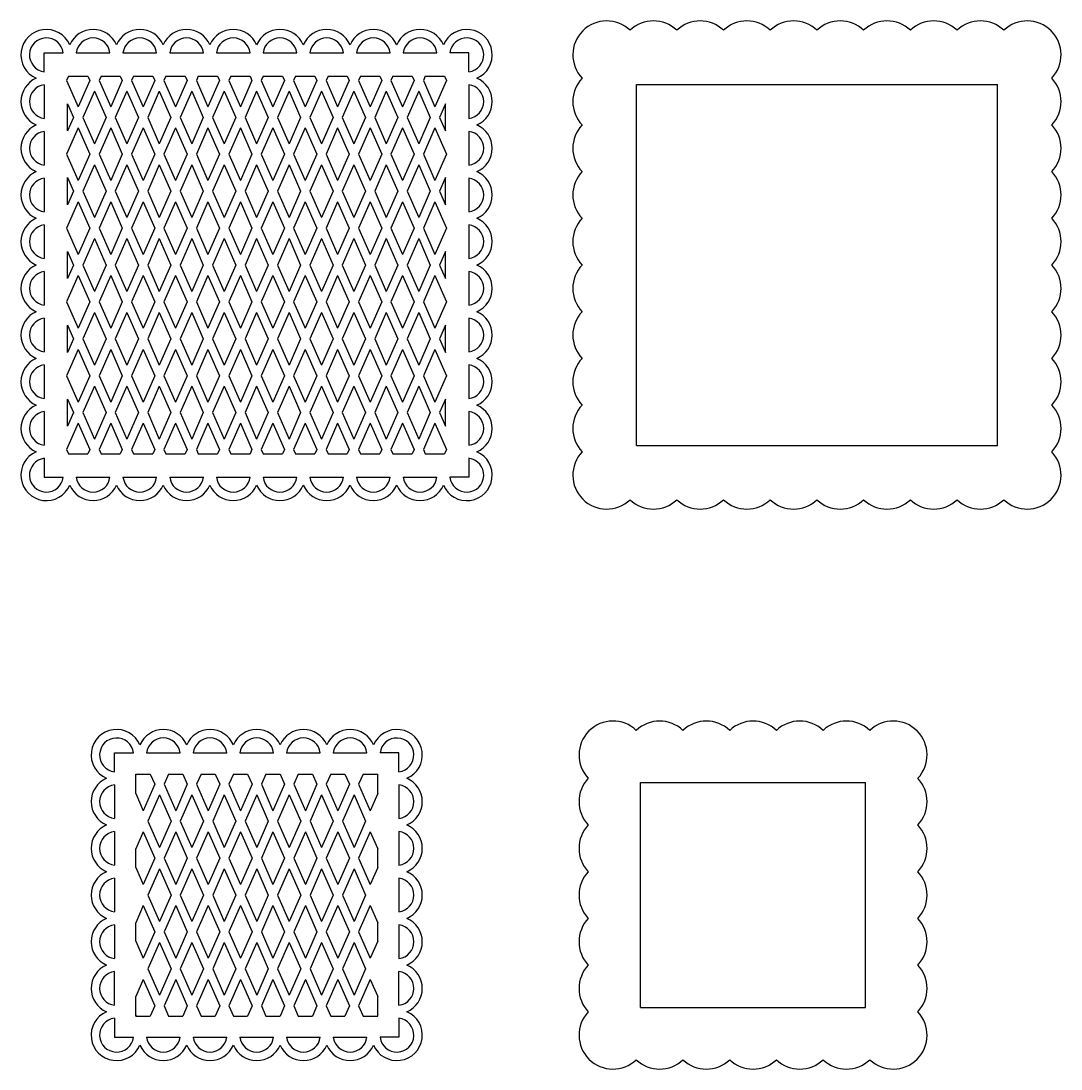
# Model space of a CAD drawing. Extents: x -369 to 169, y -49 to 198.
# Drawn here: x -76.5 to 168.7, y -49.5 to 197.7 of the extents above; entities that cross this region are included whole.
import ezdxf

# ---------------------------------------------------------------- set-up
doc = ezdxf.new("R2010")
doc.units = 0
doc.layers.get('0').update_dxf_attribs({"linetype": 'CONTINUOUS'})

msp = doc.modelspace()

# ---------------------------------------------------------------- linework, layer by layer
for p, q in [((-71.042942, 190.213926), (-66.574316, 190.213926)), ((-71.042942, 185.745299), (-71.042942, 190.213926)), ((-63.499905, 190.213926), (-55.562651, 190.213926)), ((-52.488241, 190.213926), (-44.550987, 190.213926)), ((-41.476576, 190.213926), (-33.539322, 190.213926)), ((-30.464912, 190.213926), (-22.527658, 190.213926)), ((-19.453248, 190.213926), (-11.515994, 190.213926)), ((-8.441583, 190.213926), (-0.504329, 190.213926)), ((2.570081, 190.213926), (10.507335, 190.213926)), ((13.581746, 190.213926), (21.518999, 190.213926)), ((29.062037, 190.213926), (24.59341, 190.213926)), ((29.062037, 185.745299), (29.062037, 190.213926)), ((-65.317187, 184.713926), (-65.770104, 183.682626)), ((-65.770104, 183.682626), (-63.039637, 177.465313)), ((-65.317187, 184.713926), (-60.762088, 184.713926)), ((-60.309171, 183.682626), (-63.039637, 177.465313)), ((-60.762088, 184.713926), (-60.309171, 183.682626)), ((-57.67188, 184.713926), (-58.124798, 183.682626)), ((-58.124798, 183.682626), (-55.394331, 177.465313)), ((-57.67188, 184.713926), (-53.116782, 184.713926)), ((-52.663864, 183.682626), (-55.394331, 177.465313)), ((-53.116782, 184.713926), (-52.663864, 183.682626)), ((-50.026574, 184.713926), (-50.479491, 183.682626)), ((-50.479491, 183.682626), (-47.749025, 177.465313)), ((-50.026574, 184.713926), (-45.471476, 184.713926)), ((-45.018558, 183.682626), (-47.749025, 177.465313)), ((-45.471476, 184.713926), (-45.018558, 183.682626)), ((-42.381268, 184.713926), (-42.834185, 183.682626)), ((-42.834185, 183.682626), (-40.103718, 177.465313)), ((-42.381268, 184.713926), (-37.826169, 184.713926)), ((-37.373252, 183.682626), (-40.103718, 177.465313)), ((-37.826169, 184.713926), (-37.373252, 183.682626)), ((-34.735961, 184.713926), (-35.188879, 183.682626)), ((-35.188879, 183.682626), (-32.458412, 177.465313)), ((-34.735961, 184.713926), (-30.180863, 184.713926)), ((-29.727946, 183.682626), (-32.458412, 177.465313)), ((-30.180863, 184.713926), (-29.727946, 183.682626)), ((-27.090655, 184.713926), (-27.543572, 183.682626)), ((-27.543572, 183.682626), (-24.813106, 177.465313)), ((-27.090655, 184.713926), (-22.535557, 184.713926)), ((-22.082639, 183.682626), (-24.813106, 177.465313)), ((-22.535557, 184.713926), (-22.082639, 183.682626)), ((-19.445349, 184.713926), (-19.898266, 183.682626)), ((-19.898266, 183.682626), (-17.1678, 177.465313)), ((-19.445349, 184.713926), (-14.89025, 184.713926)), ((-14.437333, 183.682626), (-17.1678, 177.465313)), ((-14.89025, 184.713926), (-14.437333, 183.682626)), ((-11.800043, 184.713926), (-12.25296, 183.682626)), ((-12.25296, 183.682626), (-9.522493, 177.465313)), ((-11.800043, 184.713926), (-7.244944, 184.713926)), ((-6.792027, 183.682626), (-9.522493, 177.465313)), ((-7.244944, 184.713926), (-6.792027, 183.682626)), ((-4.154736, 184.713926), (-4.607654, 183.682626)), ((-4.607654, 183.682626), (-1.877187, 177.465313)), ((-4.154736, 184.713926), (0.400362, 184.713926)), ((0.853279, 183.682626), (-1.877187, 177.465313)), ((0.400362, 184.713926), (0.853279, 183.682626)), ((3.49057, 184.713926), (3.037653, 183.682626)), ((3.037653, 183.682626), (5.768119, 177.465313)), ((3.49057, 184.713926), (8.045668, 184.713926)), ((8.498586, 183.682626), (5.768119, 177.465313)), ((8.045668, 184.713926), (8.498586, 183.682626)), ((11.135876, 184.713926), (10.682959, 183.682626)), ((10.682959, 183.682626), (13.413425, 177.465313)), ((11.135876, 184.713926), (15.690975, 184.713926)), ((16.143892, 183.682626), (13.413425, 177.465313)), ((15.690975, 184.713926), (16.143892, 183.682626)), ((18.781182, 184.713926), (18.328265, 183.682626)), ((18.328265, 183.682626), (21.058732, 177.465313)), ((18.781182, 184.713926), (23.336281, 184.713926)), ((23.789198, 183.682626), (21.058732, 177.465313)), ((23.336281, 184.713926), (23.789198, 183.682626)), ((-71.042942, 182.670888), (-71.042942, 174.733634)), ((-59.216984, 181.195701), (-61.947451, 174.978388)), ((-59.216984, 181.195701), (-56.486518, 174.978388)), ((-51.571678, 181.195701), (-54.302144, 174.978388)), ((-51.571678, 181.195701), (-48.841211, 174.978388)), ((-43.926372, 181.195701), (-46.656838, 174.978388)), ((-43.926372, 181.195701), (-41.195905, 174.978388)), ((-36.281065, 181.195701), (-39.011532, 174.978388)), ((-36.281065, 181.195701), (-33.550599, 174.978388)), ((-28.635759, 181.195701), (-31.366226, 174.978388)), ((-28.635759, 181.195701), (-25.905293, 174.978388)), ((-20.990453, 181.195701), (-23.720919, 174.978388)), ((-20.990453, 181.195701), (-18.259986, 174.978388)), ((-13.345147, 181.195701), (-16.075613, 174.978388)), ((-13.345147, 181.195701), (-10.61468, 174.978388)), ((-5.69984, 181.195701), (-8.430307, 174.978388)), ((-5.69984, 181.195701), (-2.969374, 174.978388)), ((1.945466, 181.195701), (-0.785001, 174.978388)), ((1.945466, 181.195701), (4.675933, 174.978388)), ((9.590772, 181.195701), (6.860306, 174.978388)), ((9.590772, 181.195701), (12.321239, 174.978388)), ((17.236079, 181.195701), (14.505612, 174.978388)), ((17.236079, 181.195701), (19.966545, 174.978388)), ((29.062037, 182.670888), (29.062037, 174.733634)), ((68.563811, 182.713926), (153.668791, 182.713926)), ((68.563811, 97.608946), (68.563811, 182.713926)), ((153.668791, 97.608946), (153.668791, 182.713926)), ((-65.542942, 178.191526), (-64.131824, 174.978388)), ((-65.542942, 171.76525), (-65.542942, 178.191526)), ((23.562037, 178.191526), (22.150918, 174.978388)), ((23.562037, 171.76525), (23.562037, 178.191526)), ((-64.131824, 174.978388), (-65.542942, 171.76525)), ((-61.947451, 174.978388), (-59.216984, 168.761075)), ((-56.486518, 174.978388), (-59.216984, 168.761075)), ((-54.302144, 174.978388), (-51.571678, 168.761075)), ((-48.841211, 174.978388), (-51.571678, 168.761075)), ((-46.656838, 174.978388), (-43.926372, 168.761075)), ((-41.195905, 174.978388), (-43.926372, 168.761075)), ((-39.011532, 174.978388), (-36.281065, 168.761075)), ((-33.550599, 174.978388), (-36.281065, 168.761075)), ((-31.366226, 174.978388), (-28.635759, 168.761075)), ((-25.905293, 174.978388), (-28.635759, 168.761075)), ((-23.720919, 174.978388), (-20.990453, 168.761075)), ((-18.259986, 174.978388), (-20.990453, 168.761075)), ((-16.075613, 174.978388), (-13.345147, 168.761075)), ((-10.61468, 174.978388), (-13.345147, 168.761075)), ((-8.430307, 174.978388), (-5.69984, 168.761075)), ((-2.969374, 174.978388), (-5.69984, 168.761075)), ((-0.785001, 174.978388), (1.945466, 168.761075)), ((4.675933, 174.978388), (1.945466, 168.761075)), ((6.860306, 174.978388), (9.590772, 168.761075)), ((12.321239, 174.978388), (9.590772, 168.761075)), ((14.505612, 174.978388), (17.236079, 168.761075)), ((19.966545, 174.978388), (17.236079, 168.761075)), ((22.150918, 174.978388), (23.562037, 171.76525)), ((-71.042942, 171.659224), (-71.042942, 163.72197)), ((-63.039637, 172.491463), (-65.770104, 166.27415)), ((-63.039637, 172.491463), (-60.309171, 166.27415)), ((-55.394331, 172.491463), (-58.124798, 166.27415)), ((-55.394331, 172.491463), (-52.663864, 166.27415)), ((-47.749025, 172.491463), (-50.479491, 166.27415)), ((-47.749025, 172.491463), (-45.018558, 166.27415)), ((-40.103718, 172.491463), (-42.834185, 166.27415)), ((-40.103718, 172.491463), (-37.373252, 166.27415)), ((-32.458412, 172.491463), (-35.188879, 166.27415)), ((-32.458412, 172.491463), (-29.727946, 166.27415)), ((-24.813106, 172.491463), (-27.543572, 166.27415)), ((-24.813106, 172.491463), (-22.082639, 166.27415)), ((-17.1678, 172.491463), (-19.898266, 166.27415)), ((-17.1678, 172.491463), (-14.437333, 166.27415)), ((-9.522493, 172.491463), (-12.25296, 166.27415)), ((-9.522493, 172.491463), (-6.792027, 166.27415)), ((-1.877187, 172.491463), (-4.607654, 166.27415)), ((-1.877187, 172.491463), (0.853279, 166.27415)), ((5.768119, 172.491463), (3.037653, 166.27415)), ((5.768119, 172.491463), (8.498586, 166.27415)), ((13.413425, 172.491463), (10.682959, 166.27415)), ((13.413425, 172.491463), (16.143892, 166.27415)), ((21.058732, 172.491463), (18.328265, 166.27415)), ((21.058732, 172.491463), (23.789198, 166.27415)), ((29.062037, 171.659224), (29.062037, 163.72197)), ((-65.770104, 166.27415), (-63.039637, 160.056837)), ((-60.309171, 166.27415), (-63.039637, 160.056837)), ((-58.124798, 166.27415), (-55.394331, 160.056837)), ((-52.663864, 166.27415), (-55.394331, 160.056837)), ((-50.479491, 166.27415), (-47.749025, 160.056837)), ((-45.018558, 166.27415), (-47.749025, 160.056837)), ((-42.834185, 166.27415), (-40.103718, 160.056837)), ((-37.373252, 166.27415), (-40.103718, 160.056837)), ((-35.188879, 166.27415), (-32.458412, 160.056837)), ((-29.727946, 166.27415), (-32.458412, 160.056837)), ((-27.543572, 166.27415), (-24.813106, 160.056837)), ((-22.082639, 166.27415), (-24.813106, 160.056837)), ((-19.898266, 166.27415), (-17.1678, 160.056837)), ((-14.437333, 166.27415), (-17.1678, 160.056837)), ((-12.25296, 166.27415), (-9.522493, 160.056837)), ((-6.792027, 166.27415), (-9.522493, 160.056837)), ((-4.607654, 166.27415), (-1.877187, 160.056837)), ((0.853279, 166.27415), (-1.877187, 160.056837)), ((3.037653, 166.27415), (5.768119, 160.056837)), ((8.498586, 166.27415), (5.768119, 160.056837)), ((10.682959, 166.27415), (13.413425, 160.056837)), ((16.143892, 166.27415), (13.413425, 160.056837)), ((18.328265, 166.27415), (21.058732, 160.056837)), ((23.789198, 166.27415), (21.058732, 160.056837)), ((-59.216984, 163.787225), (-61.947451, 157.569912)), ((-59.216984, 163.787225), (-56.486518, 157.569912)), ((-51.571678, 163.787225), (-54.302144, 157.569912)), ((-51.571678, 163.787225), (-48.841211, 157.569912)), ((-43.926372, 163.787225), (-46.656838, 157.569912)), ((-43.926372, 163.787225), (-41.195905, 157.569912)), ((-36.281065, 163.787225), (-39.011532, 157.569912)), ((-36.281065, 163.787225), (-33.550599, 157.569912)), ((-28.635759, 163.787225), (-31.366226, 157.569912)), ((-28.635759, 163.787225), (-25.905293, 157.569912)), ((-20.990453, 163.787225), (-23.720919, 157.569912)), ((-20.990453, 163.787225), (-18.259986, 157.569912)), ((-13.345147, 163.787225), (-16.075613, 157.569912)), ((-13.345147, 163.787225), (-10.61468, 157.569912)), ((-5.69984, 163.787225), (-8.430307, 157.569912)), ((-5.69984, 163.787225), (-2.969374, 157.569912)), ((1.945466, 163.787225), (-0.785001, 157.569912)), ((1.945466, 163.787225), (4.675933, 157.569912)), ((9.590772, 163.787225), (6.860306, 157.569912)), ((9.590772, 163.787225), (12.321239, 157.569912)), ((17.236079, 163.787225), (14.505612, 157.569912)), ((17.236079, 163.787225), (19.966545, 157.569912)), ((-65.542942, 160.78305), (-64.131824, 157.569912)), ((-65.542942, 154.356774), (-65.542942, 160.78305)), ((23.562037, 160.78305), (22.150918, 157.569912)), ((23.562037, 154.356774), (23.562037, 160.78305)), ((-71.042942, 160.64756), (-71.042942, 152.710306)), ((29.062037, 160.64756), (29.062037, 152.710306)), ((-64.131824, 157.569912), (-65.542942, 154.356774)), ((-61.947451, 157.569912), (-59.216984, 151.352599)), ((-56.486518, 157.569912), (-59.216984, 151.352599)), ((-54.302144, 157.569912), (-51.571678, 151.352599)), ((-48.841211, 157.569912), (-51.571678, 151.352599)), ((-46.656838, 157.569912), (-43.926372, 151.352599)), ((-41.195905, 157.569912), (-43.926372, 151.352599)), ((-39.011532, 157.569912), (-36.281065, 151.352599)), ((-33.550599, 157.569912), (-36.281065, 151.352599)), ((-31.366226, 157.569912), (-28.635759, 151.352599)), ((-25.905293, 157.569912), (-28.635759, 151.352599)), ((-23.720919, 157.569912), (-20.990453, 151.352599)), ((-18.259986, 157.569912), (-20.990453, 151.352599)), ((-16.075613, 157.569912), (-13.345147, 151.352599)), ((-10.61468, 157.569912), (-13.345147, 151.352599)), ((-8.430307, 157.569912), (-5.69984, 151.352599)), ((-2.969374, 157.569912), (-5.69984, 151.352599)), ((-0.785001, 157.569912), (1.945466, 151.352599)), ((4.675933, 157.569912), (1.945466, 151.352599)), ((6.860306, 157.569912), (9.590772, 151.352599)), ((12.321239, 157.569912), (9.590772, 151.352599)), ((14.505612, 157.569912), (17.236079, 151.352599)), ((19.966545, 157.569912), (17.236079, 151.352599)), ((22.150918, 157.569912), (23.562037, 154.356774)), ((-63.039637, 155.082987), (-65.770104, 148.865674)), ((-63.039637, 155.082987), (-60.309171, 148.865674)), ((-55.394331, 155.082987), (-58.124798, 148.865674)), ((-55.394331, 155.082987), (-52.663864, 148.865674)), ((-47.749025, 155.082987), (-50.479491, 148.865674)), ((-47.749025, 155.082987), (-45.018558, 148.865674)), ((-40.103718, 155.082987), (-42.834185, 148.865674)), ((-40.103718, 155.082987), (-37.373252, 148.865674)), ((-32.458412, 155.082987), (-35.188879, 148.865674)), ((-32.458412, 155.082987), (-29.727946, 148.865674)), ((-24.813106, 155.082987), (-27.543572, 148.865674)), ((-24.813106, 155.082987), (-22.082639, 148.865674)), ((-17.1678, 155.082987), (-19.898266, 148.865674)), ((-17.1678, 155.082987), (-14.437333, 148.865674)), ((-9.522493, 155.082987), (-12.25296, 148.865674)), ((-9.522493, 155.082987), (-6.792027, 148.865674)), ((-1.877187, 155.082987), (-4.607654, 148.865674)), ((-1.877187, 155.082987), (0.853279, 148.865674)), ((5.768119, 155.082987), (3.037653, 148.865674)), ((5.768119, 155.082987), (8.498586, 148.865674)), ((13.413425, 155.082987), (10.682959, 148.865674)), ((13.413425, 155.082987), (16.143892, 148.865674)), ((21.058732, 155.082987), (18.328265, 148.865674)), ((21.058732, 155.082987), (23.789198, 148.865674)), ((-71.042942, 149.635895), (-71.042942, 141.698641)), ((-65.770104, 148.865674), (-63.039637, 142.648361)), ((-60.309171, 148.865674), (-63.039637, 142.648361)), ((-58.124798, 148.865674), (-55.394331, 142.648361)), ((-52.663864, 148.865674), (-55.394331, 142.648361)), ((-50.479491, 148.865674), (-47.749025, 142.648361)), ((-45.018558, 148.865674), (-47.749025, 142.648361)), ((-42.834185, 148.865674), (-40.103718, 142.648361)), ((-37.373252, 148.865674), (-40.103718, 142.648361)), ((-35.188879, 148.865674), (-32.458412, 142.648361)), ((-29.727946, 148.865674), (-32.458412, 142.648361)), ((-27.543572, 148.865674), (-24.813106, 142.648361)), ((-22.082639, 148.865674), (-24.813106, 142.648361)), ((-19.898266, 148.865674), (-17.1678, 142.648361)), ((-14.437333, 148.865674), (-17.1678, 142.648361)), ((-12.25296, 148.865674), (-9.522493, 142.648361)), ((-6.792027, 148.865674), (-9.522493, 142.648361)), ((-4.607654, 148.865674), (-1.877187, 142.648361)), ((0.853279, 148.865674), (-1.877187, 142.648361)), ((3.037653, 148.865674), (5.768119, 142.648361)), ((8.498586, 148.865674), (5.768119, 142.648361)), ((10.682959, 148.865674), (13.413425, 142.648361)), ((16.143892, 148.865674), (13.413425, 142.648361)), ((18.328265, 148.865674), (21.058732, 142.648361)), ((23.789198, 148.865674), (21.058732, 142.648361)), ((29.062037, 149.635895), (29.062037, 141.698641)), ((-59.216984, 146.378749), (-61.947451, 140.161436)), ((-59.216984, 146.378749), (-56.486518, 140.161436)), ((-51.571678, 146.378749), (-54.302144, 140.161436)), ((-51.571678, 146.378749), (-48.841211, 140.161436)), ((-43.926372, 146.378749), (-46.656838, 140.161436)), ((-43.926372, 146.378749), (-41.195905, 140.161436)), ((-36.281065, 146.378749), (-39.011532, 140.161436)), ((-36.281065, 146.378749), (-33.550599, 140.161436)), ((-28.635759, 146.378749), (-31.366226, 140.161436)), ((-28.635759, 146.378749), (-25.905293, 140.161436)), ((-20.990453, 146.378749), (-23.720919, 140.161436)), ((-20.990453, 146.378749), (-18.259986, 140.161436)), ((-13.345147, 146.378749), (-16.075613, 140.161436)), ((-13.345147, 146.378749), (-10.61468, 140.161436)), ((-5.69984, 146.378749), (-8.430307, 140.161436)), ((-5.69984, 146.378749), (-2.969374, 140.161436)), ((1.945466, 146.378749), (-0.785001, 140.161436)), ((1.945466, 146.378749), (4.675933, 140.161436)), ((9.590772, 146.378749), (6.860306, 140.161436)), ((9.590772, 146.378749), (12.321239, 140.161436)), ((17.236079, 146.378749), (14.505612, 140.161436)), ((17.236079, 146.378749), (19.966545, 140.161436)), ((-65.542942, 143.374574), (-64.131824, 140.161436)), ((-65.542942, 136.948298), (-65.542942, 143.374574)), ((23.562037, 143.374574), (22.150918, 140.161436)), ((23.562037, 136.948298), (23.562037, 143.374574)), ((-71.042942, 138.624231), (-71.042942, 130.686977)), ((-64.131824, 140.161436), (-65.542942, 136.948298)), ((-61.947451, 140.161436), (-59.216984, 133.944123)), ((-56.486518, 140.161436), (-59.216984, 133.944123)), ((-54.302144, 140.161436), (-51.571678, 133.944123)), ((-48.841211, 140.161436), (-51.571678, 133.944123)), ((-46.656838, 140.161436), (-43.926372, 133.944123)), ((-41.195905, 140.161436), (-43.926372, 133.944123)), ((-39.011532, 140.161436), (-36.281065, 133.944123)), ((-33.550599, 140.161436), (-36.281065, 133.944123)), ((-31.366226, 140.161436), (-28.635759, 133.944123)), ((-25.905293, 140.161436), (-28.635759, 133.944123)), ((-23.720919, 140.161436), (-20.990453, 133.944123)), ((-18.259986, 140.161436), (-20.990453, 133.944123)), ((-16.075613, 140.161436), (-13.345147, 133.944123)), ((-10.61468, 140.161436), (-13.345147, 133.944123)), ((-8.430307, 140.161436), (-5.69984, 133.944123)), ((-2.969374, 140.161436), (-5.69984, 133.944123)), ((-0.785001, 140.161436), (1.945466, 133.944123)), ((4.675933, 140.161436), (1.945466, 133.944123)), ((6.860306, 140.161436), (9.590772, 133.944123)), ((12.321239, 140.161436), (9.590772, 133.944123)), ((14.505612, 140.161436), (17.236079, 133.944123)), ((19.966545, 140.161436), (17.236079, 133.944123)), ((22.150918, 140.161436), (23.562037, 136.948298)), ((29.062037, 138.624231), (29.062037, 130.686977)), ((-63.039637, 137.674511), (-65.770104, 131.457198)), ((-63.039637, 137.674511), (-60.309171, 131.457198)), ((-55.394331, 137.674511), (-58.124798, 131.457198)), ((-55.394331, 137.674511), (-52.663864, 131.457198)), ((-47.749025, 137.674511), (-50.479491, 131.457198)), ((-47.749025, 137.674511), (-45.018558, 131.457198)), ((-40.103718, 137.674511), (-42.834185, 131.457198)), ((-40.103718, 137.674511), (-37.373252, 131.457198)), ((-32.458412, 137.674511), (-35.188879, 131.457198)), ((-32.458412, 137.674511), (-29.727946, 131.457198)), ((-24.813106, 137.674511), (-27.543572, 131.457198)), ((-24.813106, 137.674511), (-22.082639, 131.457198)), ((-17.1678, 137.674511), (-19.898266, 131.457198)), ((-17.1678, 137.674511), (-14.437333, 131.457198)), ((-9.522493, 137.674511), (-12.25296, 131.457198)), ((-9.522493, 137.674511), (-6.792027, 131.457198)), ((-1.877187, 137.674511), (-4.607654, 131.457198)), ((-1.877187, 137.674511), (0.853279, 131.457198)), ((5.768119, 137.674511), (3.037653, 131.457198)), ((5.768119, 137.674511), (8.498586, 131.457198)), ((13.413425, 137.674511), (10.682959, 131.457198)), ((13.413425, 137.674511), (16.143892, 131.457198)), ((21.058732, 137.674511), (18.328265, 131.457198)), ((21.058732, 137.674511), (23.789198, 131.457198)), ((-65.770104, 131.457198), (-63.039637, 125.239885)), ((-60.309171, 131.457198), (-63.039637, 125.239885)), ((-58.124798, 131.457198), (-55.394331, 125.239885)), ((-52.663864, 131.457198), (-55.394331, 125.239885)), ((-50.479491, 131.457198), (-47.749025, 125.239885)), ((-45.018558, 131.457198), (-47.749025, 125.239885)), ((-42.834185, 131.457198), (-40.103718, 125.239885)), ((-37.373252, 131.457198), (-40.103718, 125.239885)), ((-35.188879, 131.457198), (-32.458412, 125.239885)), ((-29.727946, 131.457198), (-32.458412, 125.239885)), ((-27.543572, 131.457198), (-24.813106, 125.239885)), ((-22.082639, 131.457198), (-24.813106, 125.239885)), ((-19.898266, 131.457198), (-17.1678, 125.239885)), ((-14.437333, 131.457198), (-17.1678, 125.239885)), ((-12.25296, 131.457198), (-9.522493, 125.239885)), ((-6.792027, 131.457198), (-9.522493, 125.239885)), ((-4.607654, 131.457198), (-1.877187, 125.239885)), ((0.853279, 131.457198), (-1.877187, 125.239885)), ((3.037653, 131.457198), (5.768119, 125.239885)), ((8.498586, 131.457198), (5.768119, 125.239885)), ((10.682959, 131.457198), (13.413425, 125.239885)), ((16.143892, 131.457198), (13.413425, 125.239885)), ((18.328265, 131.457198), (21.058732, 125.239885)), ((23.789198, 131.457198), (21.058732, 125.239885)), ((-59.216984, 128.970273), (-61.947451, 122.75296)), ((-59.216984, 128.970273), (-56.486518, 122.75296)), ((-51.571678, 128.970273), (-54.302144, 122.75296)), ((-51.571678, 128.970273), (-48.841211, 122.75296)), ((-43.926372, 128.970273), (-46.656838, 122.75296)), ((-43.926372, 128.970273), (-41.195905, 122.75296)), ((-36.281065, 128.970273), (-39.011532, 122.75296)), ((-36.281065, 128.970273), (-33.550599, 122.75296)), ((-28.635759, 128.970273), (-31.366226, 122.75296)), ((-28.635759, 128.970273), (-25.905293, 122.75296)), ((-20.990453, 128.970273), (-23.720919, 122.75296)), ((-20.990453, 128.970273), (-18.259986, 122.75296)), ((-13.345147, 128.970273), (-16.075613, 122.75296)), ((-13.345147, 128.970273), (-10.61468, 122.75296)), ((-5.69984, 128.970273), (-8.430307, 122.75296)), ((-5.69984, 128.970273), (-2.969374, 122.75296)), ((1.945466, 128.970273), (-0.785001, 122.75296)), ((1.945466, 128.970273), (4.675933, 122.75296)), ((9.590772, 128.970273), (6.860306, 122.75296)), ((9.590772, 128.970273), (12.321239, 122.75296)), ((17.236079, 128.970273), (14.505612, 122.75296)), ((17.236079, 128.970273), (19.966545, 122.75296)), ((-71.042942, 127.612566), (-71.042942, 119.675313)), ((29.062037, 127.612566), (29.062037, 119.675313)), ((-65.542942, 125.966098), (-64.131824, 122.75296)), ((-65.542942, 119.539822), (-65.542942, 125.966098)), ((23.562037, 125.966098), (22.150918, 122.75296)), ((23.562037, 119.539822), (23.562037, 125.966098)), ((-64.131824, 122.75296), (-65.542942, 119.539822)), ((-61.947451, 122.75296), (-59.216984, 116.535647)), ((-56.486518, 122.75296), (-59.216984, 116.535647)), ((-54.302144, 122.75296), (-51.571678, 116.535647)), ((-48.841211, 122.75296), (-51.571678, 116.535647)), ((-46.656838, 122.75296), (-43.926372, 116.535647)), ((-41.195905, 122.75296), (-43.926372, 116.535647)), ((-39.011532, 122.75296), (-36.281065, 116.535647)), ((-33.550599, 122.75296), (-36.281065, 116.535647)), ((-31.366226, 122.75296), (-28.635759, 116.535647)), ((-25.905293, 122.75296), (-28.635759, 116.535647)), ((-23.720919, 122.75296), (-20.990453, 116.535647)), ((-18.259986, 122.75296), (-20.990453, 116.535647)), ((-16.075613, 122.75296), (-13.345147, 116.535647)), ((-10.61468, 122.75296), (-13.345147, 116.535647)), ((-8.430307, 122.75296), (-5.69984, 116.535647)), ((-2.969374, 122.75296), (-5.69984, 116.535647)), ((-0.785001, 122.75296), (1.945466, 116.535647)), ((4.675933, 122.75296), (1.945466, 116.535647)), ((6.860306, 122.75296), (9.590772, 116.535647)), ((12.321239, 122.75296), (9.590772, 116.535647)), ((14.505612, 122.75296), (17.236079, 116.535647)), ((19.966545, 122.75296), (17.236079, 116.535647)), ((22.150918, 122.75296), (23.562037, 119.539822)), ((-63.039637, 120.266035), (-65.770104, 114.048722)), ((-63.039637, 120.266035), (-60.309171, 114.048722)), ((-55.394331, 120.266035), (-58.124798, 114.048722)), ((-55.394331, 120.266035), (-52.663864, 114.048722)), ((-47.749025, 120.266035), (-50.479491, 114.048722)), ((-47.749025, 120.266035), (-45.018558, 114.048722)), ((-40.103718, 120.266035), (-42.834185, 114.048722)), ((-40.103718, 120.266035), (-37.373252, 114.048722)), ((-32.458412, 120.266035), (-35.188879, 114.048722)), ((-32.458412, 120.266035), (-29.727946, 114.048722)), ((-24.813106, 120.266035), (-27.543572, 114.048722)), ((-24.813106, 120.266035), (-22.082639, 114.048722)), ((-17.1678, 120.266035), (-19.898266, 114.048722)), ((-17.1678, 120.266035), (-14.437333, 114.048722)), ((-9.522493, 120.266035), (-12.25296, 114.048722)), ((-9.522493, 120.266035), (-6.792027, 114.048722)), ((-1.877187, 120.266035), (-4.607654, 114.048722)), ((-1.877187, 120.266035), (0.853279, 114.048722)), ((5.768119, 120.266035), (3.037653, 114.048722)), ((5.768119, 120.266035), (8.498586, 114.048722)), ((13.413425, 120.266035), (10.682959, 114.048722)), ((13.413425, 120.266035), (16.143892, 114.048722)), ((21.058732, 120.266035), (18.328265, 114.048722)), ((21.058732, 120.266035), (23.789198, 114.048722)), ((-71.042942, 116.600902), (-71.042942, 108.663648)), ((29.062037, 116.600902), (29.062037, 108.663648)), ((-65.770104, 114.048722), (-63.039637, 107.831409)), ((-60.309171, 114.048722), (-63.039637, 107.831409)), ((-58.124798, 114.048722), (-55.394331, 107.831409)), ((-52.663864, 114.048722), (-55.394331, 107.831409)), ((-50.479491, 114.048722), (-47.749025, 107.831409)), ((-45.018558, 114.048722), (-47.749025, 107.831409)), ((-42.834185, 114.048722), (-40.103718, 107.831409)), ((-37.373252, 114.048722), (-40.103718, 107.831409)), ((-35.188879, 114.048722), (-32.458412, 107.831409)), ((-29.727946, 114.048722), (-32.458412, 107.831409)), ((-27.543572, 114.048722), (-24.813106, 107.831409)), ((-22.082639, 114.048722), (-24.813106, 107.831409)), ((-19.898266, 114.048722), (-17.1678, 107.831409)), ((-14.437333, 114.048722), (-17.1678, 107.831409)), ((-12.25296, 114.048722), (-9.522493, 107.831409)), ((-6.792027, 114.048722), (-9.522493, 107.831409)), ((-4.607654, 114.048722), (-1.877187, 107.831409)), ((0.853279, 114.048722), (-1.877187, 107.831409)), ((3.037653, 114.048722), (5.768119, 107.831409)), ((8.498586, 114.048722), (5.768119, 107.831409)), ((10.682959, 114.048722), (13.413425, 107.831409)), ((16.143892, 114.048722), (13.413425, 107.831409)), ((18.328265, 114.048722), (21.058732, 107.831409)), ((23.789198, 114.048722), (21.058732, 107.831409)), ((-59.216984, 111.561797), (-61.947451, 105.344484)), ((-59.216984, 111.561797), (-56.486518, 105.344484)), ((-51.571678, 111.561797), (-54.302144, 105.344484)), ((-51.571678, 111.561797), (-48.841211, 105.344484)), ((-43.926372, 111.561797), (-46.656838, 105.344484)), ((-43.926372, 111.561797), (-41.195905, 105.344484)), ((-36.281065, 111.561797), (-39.011532, 105.344484)), ((-36.281065, 111.561797), (-33.550599, 105.344484)), ((-28.635759, 111.561797), (-31.366226, 105.344484)), ((-28.635759, 111.561797), (-25.905293, 105.344484)), ((-20.990453, 111.561797), (-23.720919, 105.344484)), ((-20.990453, 111.561797), (-18.259986, 105.344484)), ((-13.345147, 111.561797), (-16.075613, 105.344484)), ((-13.345147, 111.561797), (-10.61468, 105.344484)), ((-5.69984, 111.561797), (-8.430307, 105.344484)), ((-5.69984, 111.561797), (-2.969374, 105.344484)), ((1.945466, 111.561797), (-0.785001, 105.344484)), ((1.945466, 111.561797), (4.675933, 105.344484)), ((9.590772, 111.561797), (6.860306, 105.344484)), ((9.590772, 111.561797), (12.321239, 105.344484)), ((17.236079, 111.561797), (14.505612, 105.344484)), ((17.236079, 111.561797), (19.966545, 105.344484)), ((-65.542942, 108.557622), (-64.131824, 105.344484)), ((-65.542942, 102.131346), (-65.542942, 108.557622)), ((23.562037, 108.557622), (22.150918, 105.344484)), ((23.562037, 102.131346), (23.562037, 108.557622)), ((-71.042942, 105.589238), (-71.042942, 97.651984)), ((-64.131824, 105.344484), (-65.542942, 102.131346)), ((-61.947451, 105.344484), (-59.216984, 99.127171)), ((-56.486518, 105.344484), (-59.216984, 99.127171)), ((-54.302144, 105.344484), (-51.571678, 99.127171)), ((-48.841211, 105.344484), (-51.571678, 99.127171)), ((-46.656838, 105.344484), (-43.926372, 99.127171)), ((-41.195905, 105.344484), (-43.926372, 99.127171)), ((-39.011532, 105.344484), (-36.281065, 99.127171)), ((-33.550599, 105.344484), (-36.281065, 99.127171)), ((-31.366226, 105.344484), (-28.635759, 99.127171)), ((-25.905293, 105.344484), (-28.635759, 99.127171)), ((-23.720919, 105.344484), (-20.990453, 99.127171)), ((-18.259986, 105.344484), (-20.990453, 99.127171)), ((-16.075613, 105.344484), (-13.345147, 99.127171)), ((-10.61468, 105.344484), (-13.345147, 99.127171)), ((-8.430307, 105.344484), (-5.69984, 99.127171)), ((-2.969374, 105.344484), (-5.69984, 99.127171)), ((-0.785001, 105.344484), (1.945466, 99.127171)), ((4.675933, 105.344484), (1.945466, 99.127171)), ((6.860306, 105.344484), (9.590772, 99.127171)), ((12.321239, 105.344484), (9.590772, 99.127171)), ((14.505612, 105.344484), (17.236079, 99.127171)), ((19.966545, 105.344484), (17.236079, 99.127171)), ((22.150918, 105.344484), (23.562037, 102.131346)), ((29.062037, 105.589238), (29.062037, 97.651984)), ((-63.039637, 102.857559), (-65.770104, 96.640246)), ((-63.039637, 102.857559), (-60.309171, 96.640246)), ((-55.394331, 102.857559), (-58.124798, 96.640246)), ((-55.394331, 102.857559), (-52.663864, 96.640246)), ((-47.749025, 102.857559), (-50.479491, 96.640246)), ((-47.749025, 102.857559), (-45.018558, 96.640246)), ((-40.103718, 102.857559), (-42.834185, 96.640246)), ((-40.103718, 102.857559), (-37.373252, 96.640246)), ((-32.458412, 102.857559), (-35.188879, 96.640246)), ((-32.458412, 102.857559), (-29.727946, 96.640246)), ((-24.813106, 102.857559), (-27.543572, 96.640246)), ((-24.813106, 102.857559), (-22.082639, 96.640246)), ((-17.1678, 102.857559), (-19.898266, 96.640246)), ((-17.1678, 102.857559), (-14.437333, 96.640246)), ((-9.522493, 102.857559), (-12.25296, 96.640246)), ((-9.522493, 102.857559), (-6.792027, 96.640246)), ((-1.877187, 102.857559), (-4.607654, 96.640246)), ((-1.877187, 102.857559), (0.853279, 96.640246)), ((5.768119, 102.857559), (3.037653, 96.640246)), ((5.768119, 102.857559), (8.498586, 96.640246)), ((13.413425, 102.857559), (10.682959, 96.640246)), ((13.413425, 102.857559), (16.143892, 96.640246)), ((21.058732, 102.857559), (18.328265, 96.640246)), ((21.058732, 102.857559), (23.789198, 96.640246)), ((-65.770104, 96.640246), (-65.317187, 95.608946)), ((-60.309171, 96.640246), (-60.762088, 95.608946)), ((-58.124798, 96.640246), (-57.67188, 95.608946)), ((-52.663864, 96.640246), (-53.116782, 95.608946)), ((-50.479491, 96.640246), (-50.026574, 95.608946)), ((-45.018558, 96.640246), (-45.471476, 95.608946)), ((-42.834185, 96.640246), (-42.381268, 95.608946)), ((-37.373252, 96.640246), (-37.826169, 95.608946)), ((-35.188879, 96.640246), (-34.735961, 95.608946)), ((-29.727946, 96.640246), (-30.180863, 95.608946)), ((-27.543572, 96.640246), (-27.090655, 95.608946)), ((-22.082639, 96.640246), (-22.535557, 95.608946)), ((-19.898266, 96.640246), (-19.445349, 95.608946)), ((-14.437333, 96.640246), (-14.89025, 95.608946)), ((-12.25296, 96.640246), (-11.800043, 95.608946)), ((-6.792027, 96.640246), (-7.244944, 95.608946)), ((-4.607654, 96.640246), (-4.154736, 95.608946)), ((0.853279, 96.640246), (0.400362, 95.608946)), ((3.037653, 96.640246), (3.49057, 95.608946)), ((8.498586, 96.640246), (8.045668, 95.608946)), ((10.682959, 96.640246), (11.135876, 95.608946)), ((16.143892, 96.640246), (15.690975, 95.608946)), ((18.328265, 96.640246), (18.781182, 95.608946)), ((23.789198, 96.640246), (23.336281, 95.608946)), ((68.563811, 97.608946), (153.668791, 97.608946)), ((-71.042942, 94.577573), (-71.042942, 90.108946)), ((-65.317187, 95.608946), (-60.762088, 95.608946)), ((-57.67188, 95.608946), (-53.116782, 95.608946)), ((-50.026574, 95.608946), (-45.471476, 95.608946)), ((-42.381268, 95.608946), (-37.826169, 95.608946)), ((-34.735961, 95.608946), (-30.180863, 95.608946)), ((-27.090655, 95.608946), (-22.535557, 95.608946)), ((-19.445349, 95.608946), (-14.89025, 95.608946)), ((-11.800043, 95.608946), (-7.244944, 95.608946)), ((-4.154736, 95.608946), (0.400362, 95.608946)), ((3.49057, 95.608946), (8.045668, 95.608946)), ((11.135876, 95.608946), (15.690975, 95.608946)), ((18.781182, 95.608946), (23.336281, 95.608946)), ((29.062037, 94.577573), (29.062037, 90.108946)), ((-71.042942, 90.108946), (-66.574316, 90.108946)), ((-63.499905, 90.108946), (-55.562651, 90.108946)), ((-52.488241, 90.108946), (-44.550987, 90.108946)), ((-41.476576, 90.108946), (-33.539322, 90.108946)), ((-30.464912, 90.108946), (-22.527658, 90.108946)), ((-19.453248, 90.108946), (-11.515994, 90.108946)), ((-8.441583, 90.108946), (-0.504329, 90.108946)), ((2.570081, 90.108946), (10.507335, 90.108946)), ((13.581746, 90.108946), (21.518999, 90.108946)), ((29.062037, 90.108946), (24.59341, 90.108946)), ((-54.491791, 20.650454), (-54.491791, 25.119081)), ((-54.491791, 25.119081), (-50.023164, 25.119081)), ((-46.948753, 25.119081), (-39.011499, 25.119081)), ((-35.937089, 25.119081), (-27.999835, 25.119081)), ((-24.925424, 25.119081), (-16.98817, 25.119081)), ((-13.91376, 25.119081), (-5.976506, 25.119081)), ((-2.902096, 25.119081), (5.035158, 25.119081)), ((12.578196, 25.119081), (8.109569, 25.119081)), ((12.578196, 20.650454), (12.578196, 25.119081)), ((-49.491791, 20.119081), (-46.048699, 20.119081)), ((-49.38204, 20.119081), (-49.491791, 19.869177)), ((-49.491791, 15.524426), (-49.491791, 20.119081)), ((-46.048699, 20.119081), (-44.984903, 17.696802)), ((-41.736734, 20.119081), (-42.80053, 17.696802)), ((-41.736734, 20.119081), (-38.403392, 20.119081)), ((-38.403392, 20.119081), (-37.339597, 17.696802)), ((-34.091427, 20.119081), (-35.155223, 17.696802)), ((-34.091427, 20.119081), (-30.758086, 20.119081)), ((-30.758086, 20.119081), (-29.69429, 17.696802)), ((-26.446121, 20.119081), (-27.509917, 17.696802)), ((-26.446121, 20.119081), (-23.11278, 20.119081)), ((-23.11278, 20.119081), (-22.048984, 17.696802)), ((-18.800815, 20.119081), (-19.864611, 17.696802)), ((-18.800815, 20.119081), (-15.467474, 20.119081)), ((-15.467474, 20.119081), (-14.403678, 17.696802)), ((-11.155509, 20.119081), (-12.219305, 17.696802)), ((-11.155509, 20.119081), (-7.822167, 20.119081)), ((-7.822167, 20.119081), (-6.758371, 17.696802)), ((-3.510202, 20.119081), (-4.573998, 17.696802)), ((-3.510202, 20.119081), (-0.176861, 20.119081)), ((-0.176861, 20.119081), (0.886935, 17.696802)), ((4.135104, 20.119081), (3.071308, 17.696802)), ((4.135104, 20.119081), (7.578196, 20.119081)), ((7.468445, 20.119081), (7.578196, 19.869177)), ((7.578196, 15.524426), (7.578196, 20.119081)), ((-54.491791, 17.576043), (-54.491791, 9.638789)), ((-44.984903, 17.696802), (-47.715369, 11.479489)), ((-42.80053, 17.696802), (-40.070063, 11.479489)), ((-37.339597, 17.696802), (-40.070063, 11.479489)), ((-35.155223, 17.696802), (-32.424757, 11.479489)), ((-29.69429, 17.696802), (-32.424757, 11.479489)), ((-27.509917, 17.696802), (-24.779451, 11.479489)), ((-22.048984, 17.696802), (-24.779451, 11.479489)), ((-19.864611, 17.696802), (-17.134144, 11.479489)), ((-14.403678, 17.696802), (-17.134144, 11.479489)), ((-12.219305, 17.696802), (-9.488838, 11.479489)), ((-6.758371, 17.696802), (-9.488838, 11.479489)), ((-4.573998, 17.696802), (-1.843532, 11.479489)), ((0.886935, 17.696802), (-1.843532, 11.479489)), ((3.071308, 17.696802), (5.801775, 11.479489)), ((12.578196, 17.576043), (12.578196, 9.638789)), ((69.524032, 18.119081), (122.594019, 18.119081)), ((69.524032, -34.950906), (69.524032, 18.119081)), ((122.594019, -34.950906), (122.594019, 18.119081)), ((-49.491791, 15.524426), (-47.715369, 11.479489)), ((-43.892716, 15.209876), (-46.623183, 8.992564)), ((-43.892716, 15.209876), (-41.16225, 8.992564)), ((-36.24741, 15.209876), (-38.977876, 8.992564)), ((-36.24741, 15.209876), (-33.516943, 8.992564)), ((-28.602104, 15.209876), (-31.33257, 8.992564)), ((-28.602104, 15.209876), (-25.871637, 8.992564)), ((-20.956797, 15.209876), (-23.687264, 8.992564)), ((-20.956797, 15.209876), (-18.226331, 8.992564)), ((-13.311491, 15.209876), (-16.041958, 8.992564)), ((-13.311491, 15.209876), (-10.581025, 8.992564)), ((-5.666185, 15.209876), (-8.396651, 8.992564)), ((-5.666185, 15.209876), (-2.935718, 8.992564)), ((1.979121, 15.209876), (-0.751345, 8.992564)), ((1.979121, 15.209876), (4.709588, 8.992564)), ((7.578196, 15.524426), (5.801775, 11.479489)), ((-46.623183, 8.992564), (-43.892716, 2.775251)), ((-41.16225, 8.992564), (-43.892716, 2.775251)), ((-38.977876, 8.992564), (-36.24741, 2.775251)), ((-33.516943, 8.992564), (-36.24741, 2.775251)), ((-31.33257, 8.992564), (-28.602104, 2.775251)), ((-25.871637, 8.992564), (-28.602104, 2.775251)), ((-23.687264, 8.992564), (-20.956797, 2.775251)), ((-18.226331, 8.992564), (-20.956797, 2.775251)), ((-16.041958, 8.992564), (-13.311491, 2.775251)), ((-10.581025, 8.992564), (-13.311491, 2.775251)), ((-8.396651, 8.992564), (-5.666185, 2.775251)), ((-2.935718, 8.992564), (-5.666185, 2.775251)), ((-0.751345, 8.992564), (1.979121, 2.775251)), ((4.709588, 8.992564), (1.979121, 2.775251)), ((-54.491791, 6.564379), (-54.491791, -1.372875)), ((-47.715369, 6.505638), (-49.491791, 2.460701)), ((-47.715369, 6.505638), (-44.984903, 0.288326)), ((-40.070063, 6.505638), (-42.80053, 0.288326)), ((-40.070063, 6.505638), (-37.339597, 0.288326)), ((-32.424757, 6.505638), (-35.155223, 0.288326)), ((-32.424757, 6.505638), (-29.69429, 0.288326)), ((-24.779451, 6.505638), (-27.509917, 0.288326)), ((-24.779451, 6.505638), (-22.048984, 0.288326)), ((-17.134144, 6.505638), (-19.864611, 0.288326)), ((-17.134144, 6.505638), (-14.403678, 0.288326)), ((-9.488838, 6.505638), (-12.219305, 0.288326)), ((-9.488838, 6.505638), (-6.758371, 0.288326)), ((-1.843532, 6.505638), (-4.573998, 0.288326)), ((-1.843532, 6.505638), (0.886935, 0.288326)), ((5.801775, 6.505638), (3.071308, 0.288326)), ((5.801775, 6.505638), (7.578196, 2.460701)), ((12.578196, 6.564379), (12.578196, -1.372875)), ((-49.491791, -1.88405), (-49.491791, 2.460701)), ((-44.984903, 0.288326), (-47.715369, -5.928987)), ((-42.80053, 0.288326), (-40.070063, -5.928987)), ((-37.339597, 0.288326), (-40.070063, -5.928987)), ((-35.155223, 0.288326), (-32.424757, -5.928987)), ((-29.69429, 0.288326), (-32.424757, -5.928987)), ((-27.509917, 0.288326), (-24.779451, -5.928987)), ((-22.048984, 0.288326), (-24.779451, -5.928987)), ((-19.864611, 0.288326), (-17.134144, -5.928987)), ((-14.403678, 0.288326), (-17.134144, -5.928987)), ((-12.219305, 0.288326), (-9.488838, -5.928987)), ((-6.758371, 0.288326), (-9.488838, -5.928987)), ((-4.573998, 0.288326), (-1.843532, -5.928987)), ((0.886935, 0.288326), (-1.843532, -5.928987)), ((3.071308, 0.288326), (5.801775, -5.928987)), ((7.578196, -1.88405), (7.578196, 2.460701)), ((-49.491791, -1.88405), (-47.715369, -5.928987)), ((-43.892716, -2.1986), (-46.623183, -8.415913)), ((-43.892716, -2.1986), (-41.16225, -8.415913)), ((-36.24741, -2.1986), (-38.977876, -8.415913)), ((-36.24741, -2.1986), (-33.516943, -8.415913)), ((-28.602104, -2.1986), (-31.33257, -8.415913)), ((-28.602104, -2.1986), (-25.871637, -8.415913)), ((-20.956797, -2.1986), (-23.687264, -8.415913)), ((-20.956797, -2.1986), (-18.226331, -8.415913)), ((-13.311491, -2.1986), (-16.041958, -8.415913)), ((-13.311491, -2.1986), (-10.581025, -8.415913)), ((-5.666185, -2.1986), (-8.396651, -8.415913)), ((-5.666185, -2.1986), (-2.935718, -8.415913)), ((1.979121, -2.1986), (-0.751345, -8.415913)), ((1.979121, -2.1986), (4.709588, -8.415913)), ((7.578196, -1.88405), (5.801775, -5.928987)), ((-54.491791, -4.447286), (-54.491791, -12.38454)), ((12.578196, -4.447286), (12.578196, -12.38454)), ((-46.623183, -8.415913), (-43.892716, -14.633225)), ((-41.16225, -8.415913), (-43.892716, -14.633225)), ((-38.977876, -8.415913), (-36.24741, -14.633225)), ((-33.516943, -8.415913), (-36.24741, -14.633225)), ((-31.33257, -8.415913), (-28.602104, -14.633225)), ((-25.871637, -8.415913), (-28.602104, -14.633225)), ((-23.687264, -8.415913), (-20.956797, -14.633225)), ((-18.226331, -8.415913), (-20.956797, -14.633225)), ((-16.041958, -8.415913), (-13.311491, -14.633225)), ((-10.581025, -8.415913), (-13.311491, -14.633225)), ((-8.396651, -8.415913), (-5.666185, -14.633225)), ((-2.935718, -8.415913), (-5.666185, -14.633225)), ((-0.751345, -8.415913), (1.979121, -14.633225)), ((4.709588, -8.415913), (1.979121, -14.633225)), ((-47.715369, -10.902838), (-49.491791, -14.947775)), ((-47.715369, -10.902838), (-44.984903, -17.120151)), ((-40.070063, -10.902838), (-42.80053, -17.120151)), ((-40.070063, -10.902838), (-37.339597, -17.120151)), ((-32.424757, -10.902838), (-35.155223, -17.120151)), ((-32.424757, -10.902838), (-29.69429, -17.120151)), ((-24.779451, -10.902838), (-27.509917, -17.120151)), ((-24.779451, -10.902838), (-22.048984, -17.120151)), ((-17.134144, -10.902838), (-19.864611, -17.120151)), ((-17.134144, -10.902838), (-14.403678, -17.120151)), ((-9.488838, -10.902838), (-12.219305, -17.120151)), ((-9.488838, -10.902838), (-6.758371, -17.120151)), ((-1.843532, -10.902838), (-4.573998, -17.120151)), ((-1.843532, -10.902838), (0.886935, -17.120151)), ((5.801775, -10.902838), (3.071308, -17.120151)), ((5.801775, -10.902838), (7.578196, -14.947775)), ((-54.491791, -15.45895), (-54.491791, -23.396204)), ((-49.491791, -19.292526), (-49.491791, -14.947775)), ((-44.984903, -17.120151), (-47.715369, -23.337463)), ((-42.80053, -17.120151), (-40.070063, -23.337463)), ((-37.339597, -17.120151), (-40.070063, -23.337463)), ((-35.155223, -17.120151), (-32.424757, -23.337463)), ((-29.69429, -17.120151), (-32.424757, -23.337463)), ((-27.509917, -17.120151), (-24.779451, -23.337463)), ((-22.048984, -17.120151), (-24.779451, -23.337463)), ((-19.864611, -17.120151), (-17.134144, -23.337463)), ((-14.403678, -17.120151), (-17.134144, -23.337463)), ((-12.219305, -17.120151), (-9.488838, -23.337463)), ((-6.758371, -17.120151), (-9.488838, -23.337463)), ((-4.573998, -17.120151), (-1.843532, -23.337463)), ((0.886935, -17.120151), (-1.843532, -23.337463)), ((3.071308, -17.120151), (5.801775, -23.337463)), ((7.578196, -19.292526), (7.578196, -14.947775)), ((12.578196, -15.45895), (12.578196, -23.396204)), ((-49.491791, -19.292526), (-47.715369, -23.337463)), ((-43.892716, -19.607076), (-46.623183, -25.824389)), ((-43.892716, -19.607076), (-41.16225, -25.824389)), ((-36.24741, -19.607076), (-38.977876, -25.824389)), ((-36.24741, -19.607076), (-33.516943, -25.824389)), ((-28.602104, -19.607076), (-31.33257, -25.824389)), ((-28.602104, -19.607076), (-25.871637, -25.824389)), ((-20.956797, -19.607076), (-23.687264, -25.824389)), ((-20.956797, -19.607076), (-18.226331, -25.824389)), ((-13.311491, -19.607076), (-16.041958, -25.824389)), ((-13.311491, -19.607076), (-10.581025, -25.824389)), ((-5.666185, -19.607076), (-8.396651, -25.824389)), ((-5.666185, -19.607076), (-2.935718, -25.824389)), ((1.979121, -19.607076), (-0.751345, -25.824389)), ((1.979121, -19.607076), (4.709588, -25.824389)), ((7.578196, -19.292526), (5.801775, -23.337463)), ((-54.491791, -34.407868), (-54.491791, -26.470614)), ((-46.623183, -25.824389), (-43.892716, -32.041702)), ((-41.16225, -25.824389), (-43.892716, -32.041702)), ((-38.977876, -25.824389), (-36.24741, -32.041702)), ((-33.516943, -25.824389), (-36.24741, -32.041702)), ((-31.33257, -25.824389), (-28.602104, -32.041702)), ((-25.871637, -25.824389), (-28.602104, -32.041702)), ((-23.687264, -25.824389), (-20.956797, -32.041702)), ((-18.226331, -25.824389), (-20.956797, -32.041702)), ((-16.041958, -25.824389), (-13.311491, -32.041702)), ((-10.581025, -25.824389), (-13.311491, -32.041702)), ((-8.396651, -25.824389), (-5.666185, -32.041702)), ((-2.935718, -25.824389), (-5.666185, -32.041702)), ((-0.751345, -25.824389), (1.979121, -32.041702)), ((4.709588, -25.824389), (1.979121, -32.041702)), ((12.578196, -34.407868), (12.578196, -26.470614)), ((-47.715369, -28.311314), (-49.491791, -32.356251)), ((-47.715369, -28.311314), (-44.984903, -34.528627)), ((-40.070063, -28.311314), (-42.80053, -34.528627)), ((-40.070063, -28.311314), (-37.339597, -34.528627)), ((-32.424757, -28.311314), (-35.155223, -34.528627)), ((-32.424757, -28.311314), (-29.69429, -34.528627)), ((-24.779451, -28.311314), (-27.509917, -34.528627)), ((-24.779451, -28.311314), (-22.048984, -34.528627)), ((-17.134144, -28.311314), (-19.864611, -34.528627)), ((-17.134144, -28.311314), (-14.403678, -34.528627)), ((-9.488838, -28.311314), (-12.219305, -34.528627)), ((-9.488838, -28.311314), (-6.758371, -34.528627)), ((-1.843532, -28.311314), (-4.573998, -34.528627)), ((-1.843532, -28.311314), (0.886935, -34.528627)), ((5.801775, -28.311314), (3.071308, -34.528627)), ((5.801775, -28.311314), (7.578196, -32.356251)), ((-49.491791, -36.950906), (-49.491791, -32.356251)), ((-44.984903, -34.528627), (-46.048699, -36.950906)), ((-42.80053, -34.528627), (-41.736734, -36.950906)), ((-37.339597, -34.528627), (-38.403392, -36.950906)), ((-35.155223, -34.528627), (-34.091427, -36.950906)), ((-29.69429, -34.528627), (-30.758086, -36.950906)), ((-27.509917, -34.528627), (-26.446121, -36.950906)), ((-22.048984, -34.528627), (-23.11278, -36.950906)), ((-19.864611, -34.528627), (-18.800815, -36.950906)), ((-14.403678, -34.528627), (-15.467474, -36.950906)), ((-12.219305, -34.528627), (-11.155509, -36.950906)), ((-6.758371, -34.528627), (-7.822167, -36.950906)), ((-4.573998, -34.528627), (-3.510202, -36.950906)), ((0.886935, -34.528627), (-0.176861, -36.950906)), ((3.071308, -34.528627), (4.135104, -36.950906)), ((7.578196, -36.950906), (7.578196, -32.356251)), ((-49.491791, -36.701002), (-49.38204, -36.950906)), ((-49.491791, -36.950906), (-46.048699, -36.950906)), ((-41.736734, -36.950906), (-38.403392, -36.950906)), ((-34.091427, -36.950906), (-30.758086, -36.950906)), ((-26.446121, -36.950906), (-23.11278, -36.950906)), ((-18.800815, -36.950906), (-15.467474, -36.950906)), ((-11.155509, -36.950906), (-7.822167, -36.950906)), ((-3.510202, -36.950906), (-0.176861, -36.950906)), ((4.135104, -36.950906), (7.578196, -36.950906)), ((7.578196, -36.701002), (7.468445, -36.950906)), ((69.524032, -34.950906), (122.594019, -34.950906)), ((-54.491791, -37.482279), (-54.491791, -41.950906)), ((12.578196, -37.482279), (12.578196, -41.950906)), ((-54.491791, -41.950906), (-50.023164, -41.950906)), ((-46.948753, -41.950906), (-39.011499, -41.950906)), ((-35.937089, -41.950906), (-27.999835, -41.950906)), ((-24.925424, -41.950906), (-16.98817, -41.950906)), ((-13.91376, -41.950906), (-5.976506, -41.950906)), ((-2.902096, -41.950906), (5.035158, -41.950906)), ((12.578196, -41.950906), (8.109569, -41.950906))]:
    msp.add_line(p, q)
for centre, radius, start, end in [((-70.542942, 189.713926), 6, 23.416719, 246.583281), ((-59.531278, 189.713926), 6, 23.416719, 156.583281), ((-48.519614, 189.713926), 6, 23.416719, 156.583281), ((-37.507949, 189.713926), 6, 23.416719, 156.583281), ((-26.496285, 189.713926), 6, 23.416719, 156.583281), ((-15.484621, 189.713926), 6, 23.416719, 156.583281), ((-4.472956, 189.713926), 6, 23.416719, 156.583281), ((6.538708, 189.713926), 6, 23.416719, 156.583281), ((17.550373, 189.713926), 6, 23.416719, 156.583281), ((28.562037, 189.713926), 6, 293.416719, 156.583281), ((61.563811, 189.713926), 8, 46.509916, 223.490084), ((72.575476, 189.713926), 8, 46.509916, 133.490084), ((83.58714, 189.713926), 8, 46.509916, 133.490084), ((94.598804, 189.713926), 8, 46.509916, 133.490084), ((105.610469, 189.713926), 8, 46.509916, 133.490084), ((116.622133, 189.713926), 8, 46.509916, 133.490084), ((127.633798, 189.713926), 8, 46.509916, 133.490084), ((138.645462, 189.713926), 8, 46.509916, 133.490084), ((149.657126, 189.713926), 8, 46.509916, 133.490084), ((160.668791, 189.713926), 8, 316.509916, 133.490084), ((-70.542942, 189.713926), 4, 7.180756, 262.819244), ((-59.531278, 189.713926), 4, 7.180756, 172.819244), ((-48.519614, 189.713926), 4, 7.180756, 172.819244), ((-37.507949, 189.713926), 4, 7.180756, 172.819244), ((-26.496285, 189.713926), 4, 7.180756, 172.819244), ((-15.484621, 189.713926), 4, 7.180756, 172.819244), ((-4.472956, 189.713926), 4, 7.180756, 172.819244), ((6.538708, 189.713926), 4, 7.180756, 172.819244), ((17.550373, 189.713926), 4, 7.180756, 172.819244), ((28.562037, 189.713926), 4, 277.180756, 172.819244), ((-70.542942, 178.702261), 6, 113.416719, 246.583281), ((28.562037, 178.702261), 6, 293.416719, 66.583281), ((61.563811, 178.702261), 8, 136.509916, 223.490084), ((160.668791, 178.702261), 8, 316.509916, 43.490084), ((-70.542942, 178.702261), 4, 97.180756, 262.819244), ((28.562037, 178.702261), 4, 277.180756, 82.819244), ((-70.542942, 167.690597), 6, 113.416719, 246.583281), ((28.562037, 167.690597), 6, 293.416719, 66.583281), ((61.563811, 167.690597), 8, 136.509916, 223.490084), ((160.668791, 167.690597), 8, 316.509916, 43.490084), ((-70.542942, 167.690597), 4, 97.180756, 262.819244), ((28.562037, 167.690597), 4, 277.180756, 82.819244), ((-70.542942, 156.678933), 6, 113.416719, 246.583281), ((28.562037, 156.678933), 6, 293.416719, 66.583281), ((61.563811, 156.678933), 8, 136.509916, 223.490084), ((160.668791, 156.678933), 8, 316.509916, 43.490084), ((-70.542942, 156.678933), 4, 97.180756, 262.819244), ((28.562037, 156.678933), 4, 277.180756, 82.819244), ((-70.542942, 145.667268), 6, 113.416719, 246.583281), ((28.562037, 145.667268), 6, 293.416719, 66.583281), ((61.563811, 145.667268), 8, 136.509916, 223.490084), ((160.668791, 145.667268), 8, 316.509916, 43.490084), ((-70.542942, 145.667268), 4, 97.180756, 262.819244), ((28.562037, 145.667268), 4, 277.180756, 82.819244), ((-70.542942, 134.655604), 6, 113.416719, 246.583281), ((-70.542942, 134.655604), 4, 97.180756, 262.819244), ((28.562037, 134.655604), 4, 277.180756, 82.819244), ((28.562037, 134.655604), 6, 293.416719, 66.583281), ((61.563811, 134.655604), 8, 136.509916, 223.490084), ((160.668791, 134.655604), 8, 316.509916, 43.490084), ((-70.542942, 123.643939), 6, 113.416719, 246.583281), ((28.562037, 123.643939), 6, 293.416719, 66.583281), ((61.563811, 123.643939), 8, 136.509916, 223.490084), ((160.668791, 123.643939), 8, 316.509916, 43.490084), ((-70.542942, 123.643939), 4, 97.180756, 262.819244), ((28.562037, 123.643939), 4, 277.180756, 82.819244), ((-70.542942, 112.632275), 6, 113.416719, 246.583281), ((-70.542942, 112.632275), 4, 97.180756, 262.819244), ((28.562037, 112.632275), 4, 277.180756, 82.819244), ((28.562037, 112.632275), 6, 293.416719, 66.583281), ((61.563811, 112.632275), 8, 136.509916, 223.490084), ((160.668791, 112.632275), 8, 316.509916, 43.490084), ((-70.542942, 101.620611), 6, 113.416719, 246.583281), ((28.562037, 101.620611), 6, 293.416719, 66.583281), ((61.563811, 101.620611), 8, 136.509916, 223.490084), ((160.668791, 101.620611), 8, 316.509916, 43.490084), ((-70.542942, 101.620611), 4, 97.180756, 262.819244), ((28.562037, 101.620611), 4, 277.180756, 82.819244), ((-70.542942, 90.608946), 6, 113.416719, 336.583281), ((-70.542942, 90.608946), 4, 97.180756, 352.819244), ((28.562037, 90.608946), 6, 203.416719, 66.583281), ((28.562037, 90.608946), 4, 187.180756, 82.819244), ((61.563811, 90.608946), 8, 136.509916, 313.490084), ((160.668791, 90.608946), 8, 226.509916, 43.490084), ((-59.531278, 90.608946), 4, 187.180756, 352.819244), ((-48.519614, 90.608946), 4, 187.180756, 352.819244), ((-37.507949, 90.608946), 4, 187.180756, 352.819244), ((-26.496285, 90.608946), 4, 187.180756, 352.819244), ((-15.484621, 90.608946), 4, 187.180756, 352.819244), ((-4.472956, 90.608946), 4, 187.180756, 352.819244), ((6.538708, 90.608946), 4, 187.180756, 352.819244), ((17.550373, 90.608946), 4, 187.180756, 352.819244), ((-59.531278, 90.608946), 6, 203.416719, 336.583281), ((-48.519614, 90.608946), 6, 203.416719, 336.583281), ((-37.507949, 90.608946), 6, 203.416719, 336.583281), ((-26.496285, 90.608946), 6, 203.416719, 336.583281), ((-15.484621, 90.608946), 6, 203.416719, 336.583281), ((-4.472956, 90.608946), 6, 203.416719, 336.583281), ((6.538708, 90.608946), 6, 203.416719, 336.583281), ((17.550373, 90.608946), 6, 203.416719, 336.583281), ((72.575476, 90.608946), 8, 226.509916, 313.490084), ((83.58714, 90.608946), 8, 226.509916, 313.490084), ((94.598804, 90.608946), 8, 226.509916, 313.490084), ((105.610469, 90.608946), 8, 226.509916, 313.490084), ((116.622133, 90.608946), 8, 226.509916, 313.490084), ((127.633798, 90.608946), 8, 226.509916, 313.490084), ((138.645462, 90.608946), 8, 226.509916, 313.490084), ((149.657126, 90.608946), 8, 226.509916, 313.490084), ((63.024032, 24.619081), 8, 46.509916, 223.490084), ((74.035697, 24.619081), 8, 46.509916, 133.490084), ((85.047361, 24.619081), 8, 46.509916, 133.490084), ((96.059026, 24.619081), 8, 46.509916, 133.490084), ((107.07069, 24.619081), 8, 46.509916, 133.490084), ((118.082354, 24.619081), 8, 46.509916, 133.490084), ((129.094019, 24.619081), 8, 316.509916, 133.490084), ((-53.991791, 24.619081), 6, 23.416719, 246.583281), ((-42.980126, 24.619081), 6, 23.416719, 156.583281), ((-31.968462, 24.619081), 6, 23.416719, 156.583281), ((-20.956797, 24.619081), 6, 23.416719, 156.583281), ((-9.945133, 24.619081), 6, 23.416719, 156.583281), ((1.066531, 24.619081), 6, 23.416719, 156.583281), ((12.078196, 24.619081), 6, 293.416719, 156.583281), ((-53.991791, 24.619081), 4, 7.180756, 262.819244), ((-42.980126, 24.619081), 4, 7.180756, 172.819244), ((-31.968462, 24.619081), 4, 7.180756, 172.819244), ((-20.956797, 24.619081), 4, 7.180756, 172.819244), ((-9.945133, 24.619081), 4, 7.180756, 172.819244), ((1.066531, 24.619081), 4, 7.180756, 172.819244), ((12.078196, 24.619081), 4, 277.180756, 172.819244), ((-53.991791, 13.607416), 6, 113.416719, 246.583281), ((-53.991791, 13.607416), 4, 97.180756, 262.819244), ((12.078196, 13.607416), 4, 277.180756, 82.819244), ((12.078196, 13.607416), 6, 293.416719, 66.583281), ((63.024032, 13.607416), 8, 136.509916, 223.490084), ((129.094019, 13.607416), 8, 316.509916, 43.490084), ((-53.991791, 2.595752), 6, 113.416719, 246.583281), ((12.078196, 2.595752), 6, 293.416719, 66.583281), ((63.024032, 2.595752), 8, 136.509916, 223.490084), ((129.094019, 2.595752), 8, 316.509916, 43.490084), ((-53.991791, 2.595752), 4, 97.180756, 262.819244), ((12.078196, 2.595752), 4, 277.180756, 82.819244), ((-53.991791, -8.415913), 6, 113.416719, 246.583281), ((-53.991791, -8.415913), 4, 97.180756, 262.819244), ((12.078196, -8.415913), 4, 277.180756, 82.819244), ((12.078196, -8.415913), 6, 293.416719, 66.583281), ((63.024032, -8.415913), 8, 136.509916, 223.490084), ((129.094019, -8.415913), 8, 316.509916, 43.490084), ((-53.991791, -19.427577), 6, 113.416719, 246.583281), ((12.078196, -19.427577), 6, 293.416719, 66.583281), ((63.024032, -19.427577), 8, 136.509916, 223.490084), ((129.094019, -19.427577), 8, 316.509916, 43.490084), ((-53.991791, -19.427577), 4, 97.180756, 262.819244), ((12.078196, -19.427577), 4, 277.180756, 82.819244), ((-53.991791, -30.439241), 6, 113.416719, 246.583281), ((-53.991791, -30.439241), 4, 97.180756, 262.819244), ((12.078196, -30.439241), 4, 277.180756, 82.819244), ((12.078196, -30.439241), 6, 293.416719, 66.583281), ((63.024032, -30.439241), 8, 136.509916, 223.490084), ((129.094019, -30.439241), 8, 316.509916, 43.490084), ((-53.991791, -41.450906), 6, 113.416719, 336.583281), ((12.078196, -41.450906), 6, 203.416719, 66.583281), ((63.024032, -41.450906), 8, 136.509916, 313.490084), ((129.094019, -41.450906), 8, 226.509916, 43.490084), ((-53.991791, -41.450906), 4, 97.180756, 352.819244), ((12.078196, -41.450906), 4, 187.180756, 82.819244), ((-42.980126, -41.450906), 4, 187.180756, 352.819244), ((-31.968462, -41.450906), 4, 187.180756, 352.819244), ((-20.956797, -41.450906), 4, 187.180756, 352.819244), ((-9.945133, -41.450906), 4, 187.180756, 352.819244), ((1.066531, -41.450906), 4, 187.180756, 352.819244), ((-42.980126, -41.450906), 6, 203.416719, 336.583281), ((-31.968462, -41.450906), 6, 203.416719, 336.583281), ((-20.956797, -41.450906), 6, 203.416719, 336.583281), ((-9.945133, -41.450906), 6, 203.416719, 336.583281), ((1.066531, -41.450906), 6, 203.416719, 336.583281), ((74.035697, -41.450906), 8, 226.509916, 313.490084), ((85.047361, -41.450906), 8, 226.509916, 313.490084), ((96.059026, -41.450906), 8, 226.509916, 313.490084), ((107.07069, -41.450906), 8, 226.509916, 313.490084), ((118.082354, -41.450906), 8, 226.509916, 313.490084)]:
    msp.add_arc(centre, radius, start, end)

doc.saveas('drawing.dxf')
